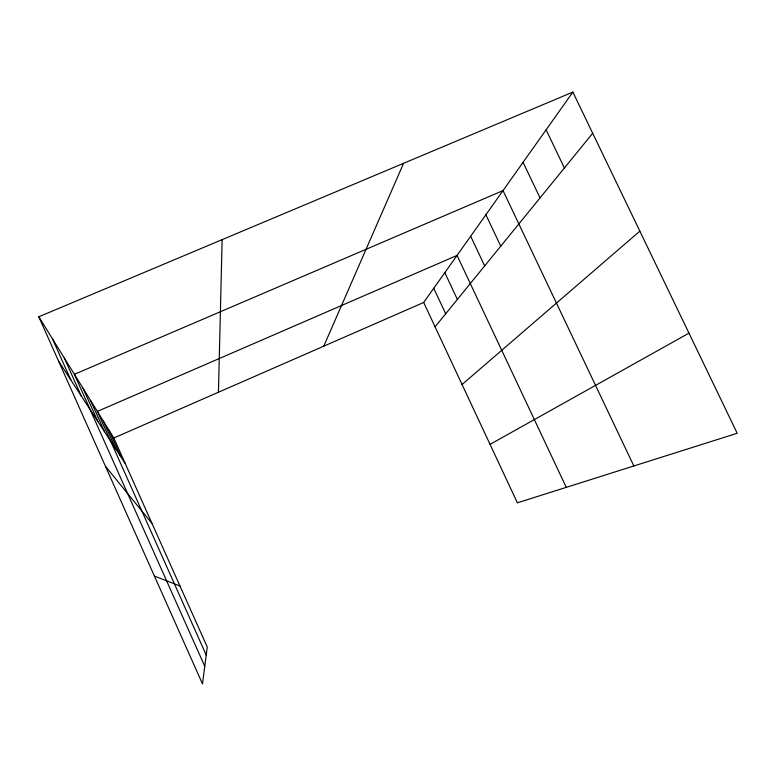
<?xml version="1.0" encoding="UTF-8"?>
<svg xmlns="http://www.w3.org/2000/svg" width="776" height="776" viewBox="0 0 776 776"><rect width="100%" height="100%" fill="white"/><g stroke="black" fill="none" stroke-linecap="round" stroke-linejoin="round"><path stroke-width="1.16" d="M218.444 392.249L222.14 239.648M323.776 346.174L403.578 163.309M423.686 302.475L572.863 92.092L737.2 433.27L517.388 502.819L423.686 302.475L113.82 438.003L38.8 316.783L572.863 92.092M435.074 326.812L592.689 133.259M462.06 384.518L639.851 231.151M490.054 444.357L688.972 333.147M154.424 576.083L179.983 586.006M105.478 466.318L152.077 523.577M58.53 361.034L125.169 463.398M546.11 129.815L564.404 167.994M523.072 162.32L540.048 197.909M633.837 465.969L503.013 190.605L74.399 374.313L204.767 666.312M485.883 214.768L500.753 246.167M470.663 236.224L484.67 265.906M566.257 487.357L457.054 255.42L97.369 411.416L206.212 655.051M444.813 272.677L457.384 299.429M433.745 288.284L445.696 313.776M113.82 438.003L207.25 647.009L202.497 683.908L38.8 316.783M108.882 430.02L120.784 456.657M103.421 421.203L115.944 449.217M90.598 400.494L104.556 431.737M83.003 388.213L97.815 421.368M64.263 357.93L81.17 395.799M52.535 338.976L70.742 379.794"/></g></svg>
